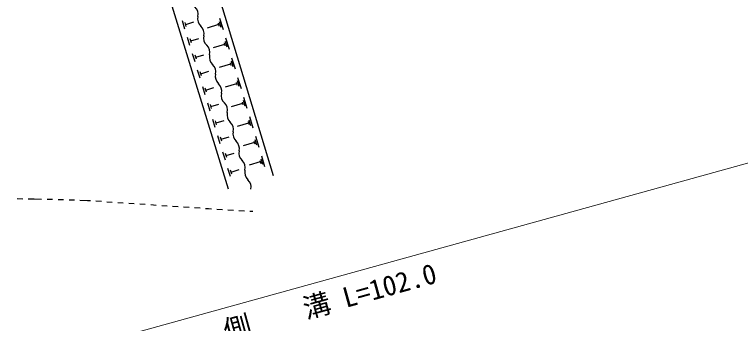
# Model space of a CAD drawing. Units: millimetres, scale not verified. Extents: x 40000 to 680000, y 20000 to 380000.
# Drawn here: x 478746 to 544784, y 260075 to 288175 of the extents above; entities that cross this region are included whole.
import ezdxf
from ezdxf.enums import TextEntityAlignment as Align

# ---------------------------------------------------------------- set-up
doc = ezdxf.new("R2010")
doc.units = ezdxf.units.MM
doc.header["$LTSCALE"] = 1000
doc.layers.add('M-BGD', color=7, linetype='Continuous', lineweight=25)
doc.layers.add('M-STR-HTXT', color=7, linetype='Continuous', lineweight=13)
doc.styles.add('ＭＳ ゴシック', font='')
doc.styles.get('ＭＳ ゴシック').set_extended_font_data('MS Gothic')

msp = doc.modelspace()

# ---------------------------------------------------------------- linework, layer by layer
at = {"layer": 'M-BGD'}
for p, q in [((498213, 272279), (488152, 304950)), ((493194, 303485), (502269, 273526)), ((494247, 286857), (494021, 287589)), ((494374, 287096), (494261, 287463)), ((494317, 287279), (495050, 287505)), ((497265, 287386), (497344, 287127)), ((497355, 287555), (497512, 287037)), ((497406, 287853), (497720, 286817)), ((497304, 287257), (496268, 286943)), ((494708, 285361), (494482, 286093)), ((494834, 285600), (494722, 285966)), ((494778, 285783), (495509, 286008)), ((497953, 286049), (498265, 285019)), ((497851, 285456), (496821, 285144)), ((497812, 285585), (497890, 285327)), ((497902, 285752), (498058, 285237)), ((495168, 283867), (494943, 284597)), ((495294, 284105), (495182, 284471)), ((495238, 284288), (495968, 284513)), ((498498, 284250), (498808, 283225)), ((498397, 283660), (497372, 283350)), ((498358, 283788), (498436, 283532)), ((498447, 283955), (498603, 283443)), ((495628, 282373), (495403, 283102)), ((495754, 282612), (495642, 282976)), ((495698, 282794), (496427, 283019)), ((498902, 281997), (498979, 281742)), ((498991, 282163), (499145, 281653)), ((499041, 282457), (499350, 281437)), ((496087, 280880), (495863, 281609)), ((496213, 281119), (496101, 281483)), ((496157, 281301), (496886, 281525)), ((498941, 281870), (497921, 281561)), ((499583, 280669), (499890, 279655)), ((496547, 279389), (496323, 280116)), ((496617, 279809), (497344, 280033)), ((499483, 280085), (498468, 279778)), ((499444, 280212), (499521, 279958)), ((499533, 280377), (499686, 279870)), ((496673, 279627), (496561, 279991)), ((500123, 278886), (500428, 277877)), ((497006, 277898), (496782, 278625)), ((497131, 278136), (497019, 278499)), ((497075, 278318), (497802, 278541)), ((500023, 278305), (499014, 278000)), ((499985, 278431), (500061, 278179)), ((500073, 278596), (500226, 278091)), ((497464, 276409), (497241, 277134)), ((497590, 276646), (497478, 277009)), ((497534, 276827), (498259, 277051)), ((500611, 276820), (500763, 276318)), ((500661, 277109), (500965, 276105)), ((500562, 276531), (499558, 276227)), ((500524, 276657), (500600, 276406)), ((497923, 274920), (497700, 275645)), ((498048, 275157), (497936, 275520)), ((497992, 275338), (498717, 275562)), ((501099, 274762), (500101, 274460)), ((501061, 274887), (501137, 274637)), ((501148, 275050), (501300, 274550)), ((501198, 275337), (501500, 274339)), ((498381, 273433), (498158, 274156)), ((498450, 273850), (499174, 274073)), ((498506, 273670), (498394, 274031)), ((478996, 271433), (479496, 271427)), ((479996, 271422), (480527, 271416)), ((480527, 271416), (481204, 271396)), ((481704, 271382), (482203, 271367)), ((482703, 271352), (483203, 271337)), ((483703, 271322), (484203, 271307)), ((484702, 271292), (485379, 271272)), ((485379, 271272), (485647, 271254)), ((486146, 271221), (486644, 271187)), ((487143, 271153), (487642, 271119)), ((488141, 271086), (488640, 271052)), ((489139, 271018), (489638, 270984)), ((490136, 270951), (490635, 270917)), ((491134, 270883), (491633, 270849)), ((492132, 270816), (492631, 270782)), ((493130, 270748), (493628, 270715)), ((494127, 270681), (494626, 270647)), ((495125, 270613), (495624, 270580)), ((496123, 270546), (496391, 270528)), ((496391, 270528), (496661, 270512)), ((497160, 270482), (497659, 270452)), ((498158, 270423), (498658, 270393)), ((499157, 270363), (499656, 270333)), ((500155, 270304), (500425, 270288))]:
    msp.add_line(p, q, dxfattribs=at)
for centre, start, end in [((494550, 288207), 346.45391, 47.67964), ((496294, 287787), 166.45391, 227.67964), ((495086, 286461), 346.45391, 47.67964), ((496830, 286041), 166.45391, 227.67964), ((495622, 284715), 346.45391, 47.67964), ((497366, 284294), 166.45391, 227.67964), ((496158, 282968), 346.45391, 47.67964), ((497902, 282548), 166.45391, 227.67964), ((496695, 281222), 346.45391, 47.67964), ((498438, 280802), 166.45391, 227.67964), ((497231, 279475), 346.45391, 47.67964), ((498975, 279055), 166.45391, 227.67964), ((497767, 277729), 346.45391, 47.67964), ((499511, 277309), 166.45391, 227.67964), ((498303, 275982), 346.45391, 47.67964), ((500047, 275562), 166.45391, 227.67964), ((498839, 274236), 346.45391, 47.67964), ((500583, 273816), 166.45391, 227.67964), ((499375, 272490), 346.45391, 47.67964)]:
    msp.add_arc(centre, 897, start, end, dxfattribs=at)
at = {"layer": 'M-STR-HTXT'}
msp.add_line((458337, 250564), (555450, 277433), dxfattribs=at)

# ---------------------------------------------------------------- texts
at = {"layer": 'M-STR-HTXT', "style": 'ＭＳ ゴシック'}
msp.add_text('側\u3000\u3000溝 L=102.0', height=1833, rotation=15.466, dxfattribs=at).set_placement((507827, 260626), align=Align.BOTTOM_CENTER)

doc.saveas('drawing.dxf')
